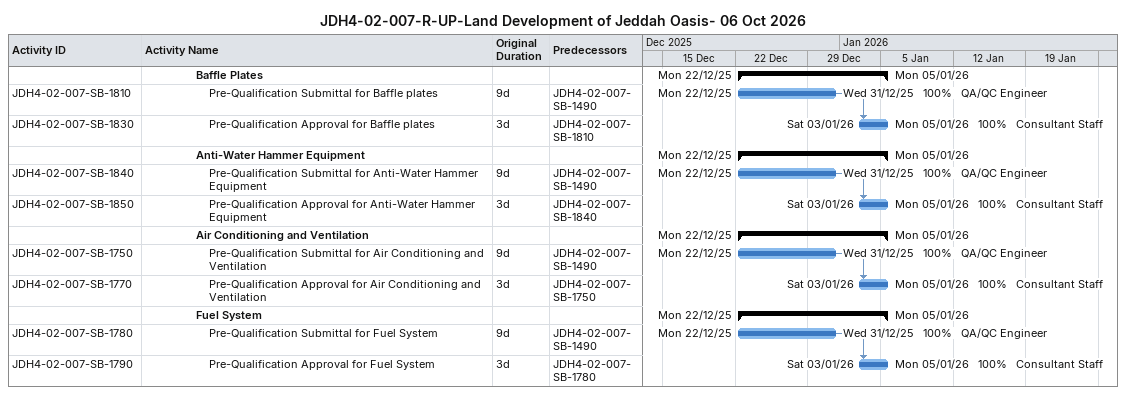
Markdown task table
JDH4-02-007-R-UP-Land Development of Jeddah Oasis- 06 Oct 2026

| ID | Level | Task | Original duration | Start | Finish | Predecessors | Resources | % complete |
|---|---|---|---|---|---|---|---|---|
|  | 5 | **Baffle Plates** |  | 2025-12-22 | 2026-01-05 |  |  |  |
| JDH4-02-007-SB-1810 | 6 | Pre-Qualification Submittal for Baffle plates | 9d | 2025-12-22 | 2025-12-31 | JDH4-02-007-SB-1490 | QA/QC Engineer | 100 |
| JDH4-02-007-SB-1830 | 6 | Pre-Qualification Approval for Baffle plates | 3d | 2026-01-03 | 2026-01-05 | JDH4-02-007-SB-1810 | Consultant Staff | 100 |
|  | 5 | **Anti-Water Hammer Equipment** |  | 2025-12-22 | 2026-01-05 |  |  |  |
| JDH4-02-007-SB-1840 | 6 | Pre-Qualification Submittal for Anti-Water Hammer Equipment | 9d | 2025-12-22 | 2025-12-31 | JDH4-02-007-SB-1490 | QA/QC Engineer | 100 |
| JDH4-02-007-SB-1850 | 6 | Pre-Qualification Approval for Anti-Water Hammer Equipment | 3d | 2026-01-03 | 2026-01-05 | JDH4-02-007-SB-1840 | Consultant Staff | 100 |
|  | 5 | **Air Conditioning and Ventilation** |  | 2025-12-22 | 2026-01-05 |  |  |  |
| JDH4-02-007-SB-1750 | 6 | Pre-Qualification Submittal for Air Conditioning and Ventilation | 9d | 2025-12-22 | 2025-12-31 | JDH4-02-007-SB-1490 | QA/QC Engineer | 100 |
| JDH4-02-007-SB-1770 | 6 | Pre-Qualification Approval for Air Conditioning and Ventilation | 3d | 2026-01-03 | 2026-01-05 | JDH4-02-007-SB-1750 | Consultant Staff | 100 |
|  | 5 | **Fuel System** |  | 2025-12-22 | 2026-01-05 |  |  |  |
| JDH4-02-007-SB-1780 | 6 | Pre-Qualification Submittal for Fuel System | 9d | 2025-12-22 | 2025-12-31 | JDH4-02-007-SB-1490 | QA/QC Engineer | 100 |
| JDH4-02-007-SB-1790 | 6 | Pre-Qualification Approval for Fuel System | 3d | 2026-01-03 | 2026-01-05 | JDH4-02-007-SB-1780 | Consultant Staff | 100 |
